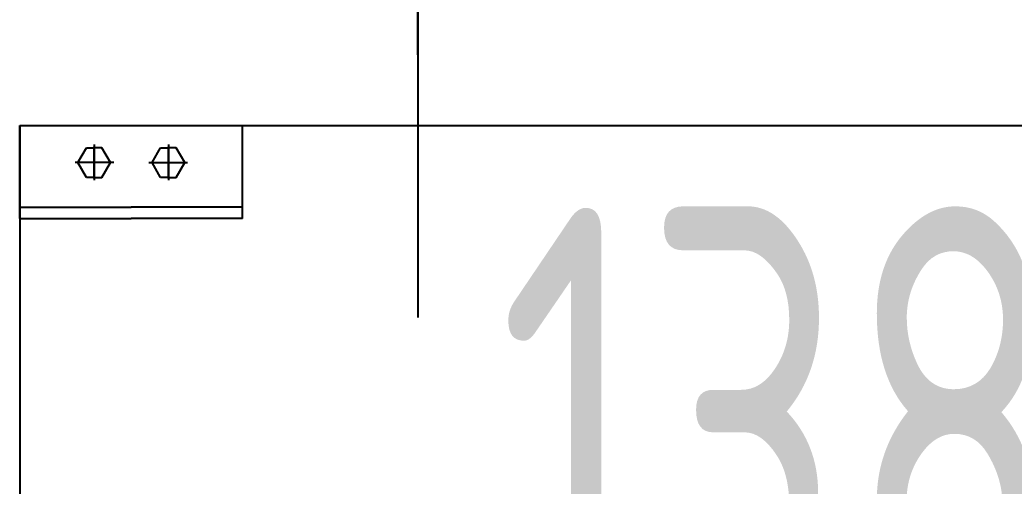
# Model space of a CAD drawing. Header units: millimetres. Extents: x 0 to 29400, y -802 to 20790.
# Drawn here: x 14714 to 15250, y 12697 to 12948 of the extents above; entities that cross this region are included whole.
import ezdxf

# ---------------------------------------------------------------- set-up
doc = ezdxf.new("R2010")
doc.units = ezdxf.units.MM
doc.header["$LTSCALE"] = 700
for name, pattern in [('F', [0.75, 0.5, -0.25]), ('G', [2, 1.25, -0.25, 0.25, -0.25]), ('K', [2.5, 1.25, -0.25, 0.25, -0.25, 0.25, -0.25])]:
    doc.linetypes.add(name, pattern=pattern)
for name, color, linetype in [('01', 7, 'Continuous'), ('02', 1, 'Continuous'), ('04', 2, 'F'), ('05', 4, 'G'), ('07', 6, 'K'), ('08', 1, 'Continuous'), ('11', 3, 'Continuous')]:
    doc.layers.add(name, color=color, linetype=linetype)
doc.styles.get("Standard").update_dxf_attribs({"font": 'isocp', "width": 0.707, "bigfont": 'intecad.shx'})
doc.dimstyles.new('INTE', dxfattribs={"dimscale": 70, "dimtxt": 3.5, "dimasz": 3, "dimexe": 3, "dimexo": 0, "dimgap": 1, "dimtad": 1, "dimdec": 0, "dimdsep": 46, "dimtxsty": 'Standard', "dimcen": 0, "dimclrd": 1, "dimclre": 1, "dimclrt": 3, "dimadec": 0, "dimazin": 0, "dimtfac": 1, "dimtdec": 0, "dimtmove": 0, "dimatfit": 0, "dimfxl": 1, "dimarcsym": 0})

# ---------------------------------------------------------------- blocks, each defined once
blk = doc.blocks.new('werwerwer')
at = {"layer": '07', "color": 6, "linetype": 'K'}
blk.add_line((15465.17, 11569.97), (15465.17, 10314.87), dxfattribs=at)
blk = doc.blocks.new('w34')
at = {"layer": '07', "color": 6, "linetype": 'K'}
blk.add_line((13239.78, 35522.88), (13239.78, 35166.41), dxfattribs=at)
blk = doc.blocks.new('*U1537')
at = {"layer": '01'}
for p, q in [((0, 8.79), (-8, 4.18)), ((8, 4.18), (0, 8.79)), ((-8, 4.18), (-8, 0)), ((-8, -4.18), (-8, 0)), ((8, 0), (8, 4.18)), ((8, 0), (8, -4.18)), ((0, -8.79), (-8, -4.18)), ((8, -4.18), (0, -8.79))]:
    blk.add_line(p, q, dxfattribs=at)
at = {"layer": '05'}
for p, q in [((0, -10.61), (0, 10.21)), ((-9.86, 0), (9.35, 0))]:
    blk.add_line(p, q, dxfattribs=at)
blk = doc.blocks.new('etfett')
at = {"layer": '01'}
for q in [(17327.7, 26840), (18707.7, 29469.51), (17907.7, 29469.51)]:
    blk.add_line((17327.7, 29469.51), q, dxfattribs=at)
at = {"layer": '04', "color": 2, "linetype": 'F'}
for p, q in [((17327.7, 29419.51), (17327.7, 29469.51)), ((17447.7, 29419.51), (17447.7, 29469.51)), ((17327.7, 29425.51), (17387.7, 29425.51)), ((17447.7, 29425.51), (17387.7, 29425.51)), ((17327.7, 29419.51), (17387.7, 29419.51)), ((17447.7, 29419.51), (17387.7, 29419.51))]:
    blk.add_line(p, q, dxfattribs=at)
at = {"layer": '05'}
for p, q in [((17367.7, 29441.03), (17367.7, 29457.99)), ((17407.7, 29441.03), (17407.7, 29457.99)), ((17376.18, 29449.51), (17359.23, 29449.51)), ((17399.23, 29449.51), (17416.18, 29449.51))]:
    blk.add_line(p, q, dxfattribs=at)
at = {"layer": '01', "xscale": -1, "rotation": 90}
blk.add_blockref('*U1537', (17367.7, 29449.51), dxfattribs=at)
at = {"layer": '01', "rotation": 270}
blk.add_blockref('*U1537', (17407.7, 29449.51), dxfattribs=at)
blk = doc.blocks.new('*D1541')
at = {"layer": '08', "color": 1, "lineweight": -2, "ltscale": 1.166667}
for p, q in [((14714.34, 12778.87), (14714.34, 12322.12)), ((16094.34, 12778.87), (16094.34, 12322.12)), ((15884.34, 12532.12), (14924.34, 12532.12))]:
    blk.add_line(p, q, dxfattribs=at)
at = {"layer": '08', "color": 1, "ltscale": 1.166667}
for points in [[(14924.34, 12567.12), (14924.34, 12497.12), (14714.34, 12532.12)], [(15884.34, 12567.12), (15884.34, 12497.12), (16094.34, 12532.12)]]:
    blk.add_solid(points, dxfattribs=at)
at = {"layer": 'Defpoints', "color": 0, "ltscale": 1.166667}
for p in [(14714.34, 12778.87), (16094.34, 12778.87), (14714.34, 12532.12)]:
    blk.add_point(p, dxfattribs=at)
at = {"layer": '08', "color": 3, "ltscale": 1.166667, "insert": (15177.62, 12724.62), "char_height": 245, "attachment_point": 5}
blk.add_mtext('1380', dxfattribs=at)

msp = doc.modelspace()

# ---------------------------------------------------------------- block references
at = {"layer": '01', "ltscale": 1.166667}
msp.add_blockref('etfett', (-2613.37, -16578.06), dxfattribs=at)
at = {"layer": '02', "ltscale": 1.166667}
msp.add_blockref('w34', (1688.83, -22236.93), dxfattribs=at)
at = {"layer": '11', "color": 3, "linetype": 'Continuous', "ltscale": 1.166667}
msp.add_blockref('werwerwer', (-536.53, 2443.08), dxfattribs=at)

# ---------------------------------------------------------------- dimensions: what is measured, and where the dimension line sits
at = {"layer": '08', "ltscale": 1.166667}
dim = msp.add_linear_dim(base=(14714.34, 12532.12), p1=(16094.34, 12778.87), p2=(14714.34, 12778.87), dimstyle='INTE', dxfattribs=at)
dim.commit()
dim.dimension.update_dxf_attribs({"geometry": '*D1541', "text_midpoint": (15177.62, 12532.12), "dimtype": 160})

doc.saveas('drawing.dxf')
